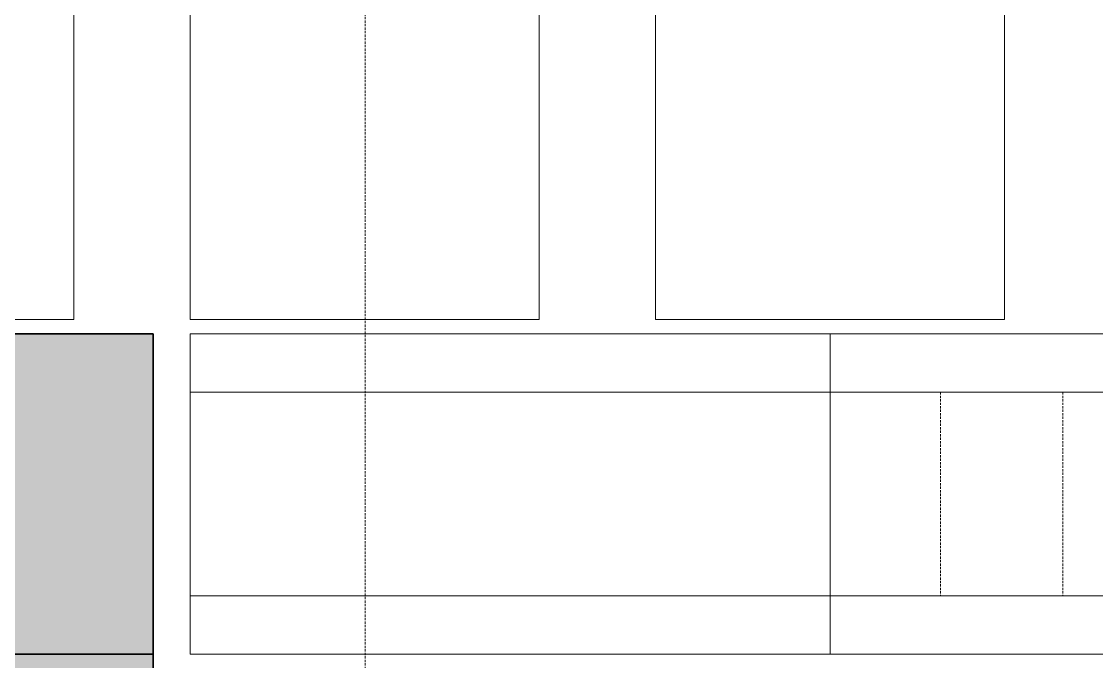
# Model space of a CAD drawing. Header units: millimetres. Extents: x -794326 to -715748, y -17796 to 22353.
# Drawn here: x -739003 to -738079, y 6968 to 7517 of the extents above; entities that cross this region are included whole.
import ezdxf

# ---------------------------------------------------------------- set-up
doc = ezdxf.new("R2010")
doc.units = ezdxf.units.MM
doc.linetypes.add('DPA_Hidden 50', pattern=[3, 2, -1])
for name, color, linetype, lineweight in [('A-DETL', 1, 'Continuous', 70), ('A-GLAZ-CURT', 2, 'Continuous', 9), ('A-GLAZ-CWMG', 2, 'Continuous', 35)]:
    doc.layers.add(name, color=color, linetype=linetype, lineweight=lineweight)

# ---------------------------------------------------------------- blocks, each defined once
blk = doc.blocks.new('DPA_CP_Metal Ceiling Panel - Vertical Panel with Gap-V1-4282-01 ENLARGED LOWER PLATFORM LEVEL - REFLECTED CEILING PLAN - SHEET 3')
at = {"layer": 'A-GLAZ-CURT'}
for p, q in [((-741657.87, 7794.02), (-741657.87, 7261.52)), ((-741422.74, 7794.02), (-741657.87, 7794.02)), ((-741422.74, 7794.02), (-741657.87, 7794.02)), ((-741657.87, 7794.02), (-741657.87, 7261.52)), ((-741657.87, 7261.52), (-741657.87, 7794.02)), ((-741657.87, 7794.02), (-741422.74, 7794.02)), ((-741357.87, 7765.04), (-741357.87, 7261.52)), ((-741357.87, 7261.52), (-741357.87, 7765.04)), ((-741357.87, 7765.04), (-741357.87, 7261.52)), ((-741357.87, 7261.52), (-741657.87, 7261.52)), ((-741657.87, 7261.52), (-741357.87, 7261.52)), ((-741357.87, 7261.52), (-741657.87, 7261.52))]:
    blk.add_line(p, q, dxfattribs=at)
blk = doc.blocks.new('DPA_CP_Metal Ceiling Panel - Vertical Panel with Gap-V2-4282-01 ENLARGED LOWER PLATFORM LEVEL - REFLECTED CEILING PLAN - SHEET 3')
at = {"layer": 'A-GLAZ-CURT'}
for p, q in [((-741257.87, 7794.02), (-741257.87, 7769.64)), ((-740957.87, 7794.02), (-741257.87, 7794.02)), ((-740957.87, 7794.02), (-741257.87, 7794.02)), ((-741257.87, 7794.02), (-741257.87, 7769.64)), ((-741257.87, 7769.64), (-741257.87, 7794.02)), ((-741257.87, 7794.02), (-740957.87, 7794.02)), ((-740957.87, 7794.02), (-740957.87, 7635.61)), ((-740957.87, 7635.61), (-740957.87, 7794.02)), ((-740957.87, 7794.02), (-740957.87, 7635.61)), ((-741257.87, 7720.36), (-741257.87, 7261.52)), ((-741257.87, 7720.36), (-741257.87, 7261.52)), ((-741257.87, 7261.52), (-741257.87, 7720.36)), ((-740957.87, 7586.32), (-740957.87, 7261.52)), ((-740957.87, 7261.52), (-740957.87, 7586.32)), ((-740957.87, 7586.32), (-740957.87, 7261.52)), ((-740957.87, 7261.52), (-741257.87, 7261.52)), ((-741257.87, 7261.52), (-740957.87, 7261.52)), ((-740957.87, 7261.52), (-741257.87, 7261.52))]:
    blk.add_line(p, q, dxfattribs=at)
blk = doc.blocks.new('DPA_CP_Metal Ceiling Panel - Vertical Panel with Gap-10965286-4282-01 ENLARGED LOWER PLATFORM LEVEL - REFLECTED CEILING PLAN - SHEET 3')
at = {"layer": 'A-GLAZ-CURT'}
for p, q in [((-744857.87, 7794.02), (-744857.87, 7261.52)), ((-744557.87, 7794.02), (-744857.87, 7794.02)), ((-744557.87, 7794.02), (-744857.87, 7794.02)), ((-744857.87, 7794.02), (-744857.87, 7261.52)), ((-744857.87, 7261.52), (-744857.87, 7794.02)), ((-744857.87, 7794.02), (-744557.87, 7794.02)), ((-744557.87, 7794.02), (-744557.87, 7261.52)), ((-744557.87, 7261.52), (-744557.87, 7794.02)), ((-744557.87, 7794.02), (-744557.87, 7261.52)), ((-744557.87, 7261.52), (-744857.87, 7261.52)), ((-744857.87, 7261.52), (-744557.87, 7261.52)), ((-744557.87, 7261.52), (-744857.87, 7261.52))]:
    blk.add_line(p, q, dxfattribs=at)
blk = doc.blocks.new('Rectangular Mullion - 200mm Square-13922674-4282-01 ENLARGED LOWER PLATFORM LEVEL - REFLECTED CEILING PLAN - SHEET 3')
at = {"layer": 'A-GLAZ-CWMG'}
blk.add_hatch(color=256, dxfattribs=at).paths.add_polyline_path([(-745450.66, 5049.02), (-745450.66, 6974.02), (-745725.66, 6974.02), (-745725.66, 5049.02)])
for p, q in [((-745725.66, 5049.02), (-745725.66, 6974.02)), ((-745725.66, 6974.02), (-745725.66, 5049.02)), ((-745725.66, 5049.02), (-745450.66, 5049.02)), ((-745450.66, 5049.02), (-745725.66, 5049.02))]:
    blk.add_line(p, q, dxfattribs=at)
blk = doc.blocks.new('Rectangular Mullion - 200mm Square-13922849-4282-01 ENLARGED LOWER PLATFORM LEVEL - REFLECTED CEILING PLAN - SHEET 3')
at = {"layer": 'A-GLAZ-CWMG'}
blk.add_hatch(color=256, dxfattribs=at).paths.add_polyline_path([(-745725.66, 4774.02), (-743401.16, 4774.02), (-743401.16, 5049.02), (-745725.66, 5049.02)])
for p, q in [((-745725.66, 4774.02), (-745725.66, 5049.02)), ((-745725.66, 5049.02), (-745725.66, 4774.02)), ((-745725.66, 5049.02), (-743401.16, 5049.02)), ((-745725.66, 5049.02), (-743401.16, 5049.02)), ((-743401.16, 4774.02), (-745725.66, 4774.02)), ((-745725.66, 4774.02), (-743401.16, 4774.02))]:
    blk.add_line(p, q, dxfattribs=at)
blk = doc.blocks.new('DPA_CP_Metal Ceiling Panel1 - Horizontal with Gap-12437177-4282-01 ENLARGED LOWER PLATFORM LEVEL - REFLECTED CEILING PLAN - SHEET 3')
at = {"layer": 'A-GLAZ-CURT'}
for p, q in [((-748057.82, 6974.02), (-748057.82, 7249.02)), ((-748057.82, 6974.02), (-748057.82, 7249.02)), ((-748057.82, 7249.02), (-747507.82, 7249.02)), ((-748057.82, 7249.02), (-747507.82, 7249.02)), ((-748057.82, 6974.02), (-748057.82, 7249.02)), ((-747507.82, 6974.02), (-747507.82, 7249.02)), ((-747507.82, 7249.02), (-747507.82, 6974.02)), ((-747507.82, 7249.02), (-747507.82, 6974.02)), ((-748057.82, 7199.02), (-747507.82, 7199.02)), ((-748057.82, 7024.02), (-747507.82, 7024.02)), ((-748057.82, 6974.02), (-747507.82, 6974.02)), ((-747507.82, 6974.02), (-748057.82, 6974.02)), ((-747507.82, 6974.02), (-748057.82, 6974.02))]:
    blk.add_line(p, q, dxfattribs=at)
blk = doc.blocks.new('DPA_CP_Metal Ceiling Luminaire2 - Linear Luminaire-12437131-4282-01 ENLARGED LOWER PLATFORM LEVEL - REFLECTED CEILING PLAN - SHEET 3')
at = {"layer": 'A-GLAZ-CURT'}
for p, q in [((-747507.82, 6974.02), (-747507.82, 7249.02)), ((-747507.82, 7249.02), (-746307.82, 7249.02)), ((-747507.82, 7249.02), (-747507.82, 6974.02)), ((-746307.82, 7249.02), (-747507.82, 7249.02)), ((-747507.82, 7249.02), (-746307.82, 7249.02)), ((-747507.82, 7211.52), (-747507.82, 6974.02)), ((-747507.82, 7199.02), (-746307.82, 7199.02)), ((-747507.82, 7024.02), (-746307.82, 7024.02)), ((-746307.82, 6974.02), (-747507.82, 6974.02)), ((-746307.82, 6974.02), (-747507.82, 6974.02)), ((-747507.82, 6974.02), (-746307.82, 6974.02))]:
    blk.add_line(p, q, dxfattribs=at)
at = {"layer": 'A-GLAZ-CURT', "linetype": 'DPA_Hidden 50'}
for p, q in [((-747412.82, 7199.02), (-747412.82, 7024.02)), ((-747307.82, 7199.02), (-747307.82, 7024.02))]:
    blk.add_line(p, q, dxfattribs=at)

msp = doc.modelspace()

# ---------------------------------------------------------------- linework, layer by layer
at = {"layer": 'A-DETL', "color": 55, "linetype": 'DPA_Hidden 50', "lineweight": 9}
msp.add_line((-738707.46, 5461.22), (-738707.46, 14661.22), dxfattribs=at)

# ---------------------------------------------------------------- block references
at = {"layer": 'A-GLAZ-CURT'}
for name, p in [('DPA_CP_Metal Ceiling Panel - Vertical Panel with Gap-V1-4282-01 ENLARGED LOWER PLATFORM LEVEL - REFLECTED CEILING PLAN - SHEET 3', (2400, 0)), ('DPA_CP_Metal Ceiling Panel - Vertical Panel with Gap-V2-4282-01 ENLARGED LOWER PLATFORM LEVEL - REFLECTED CEILING PLAN - SHEET 3', (2400, 0)), ('DPA_CP_Metal Ceiling Panel - Vertical Panel with Gap-10965286-4282-01 ENLARGED LOWER PLATFORM LEVEL - REFLECTED CEILING PLAN - SHEET 3', (6400, 0)), ('DPA_CP_Metal Ceiling Panel1 - Horizontal with Gap-12437177-4282-01 ENLARGED LOWER PLATFORM LEVEL - REFLECTED CEILING PLAN - SHEET 3', (9200, 0)), ('DPA_CP_Metal Ceiling Luminaire2 - Linear Luminaire-12437131-4282-01 ENLARGED LOWER PLATFORM LEVEL - REFLECTED CEILING PLAN - SHEET 3', (9200, 0))]:
    msp.add_blockref(name, p, dxfattribs=at)
at = {"layer": 'A-GLAZ-CWMG', "rotation": 180}
for name in ['Rectangular Mullion - 200mm Square-13922849-4282-01 ENLARGED LOWER PLATFORM LEVEL - REFLECTED CEILING PLAN - SHEET 3', 'Rectangular Mullion - 200mm Square-13922674-4282-01 ENLARGED LOWER PLATFORM LEVEL - REFLECTED CEILING PLAN - SHEET 3']:
    msp.add_blockref(name, (-1484615.31, 12023.04), dxfattribs=at)

doc.saveas('drawing.dxf')
